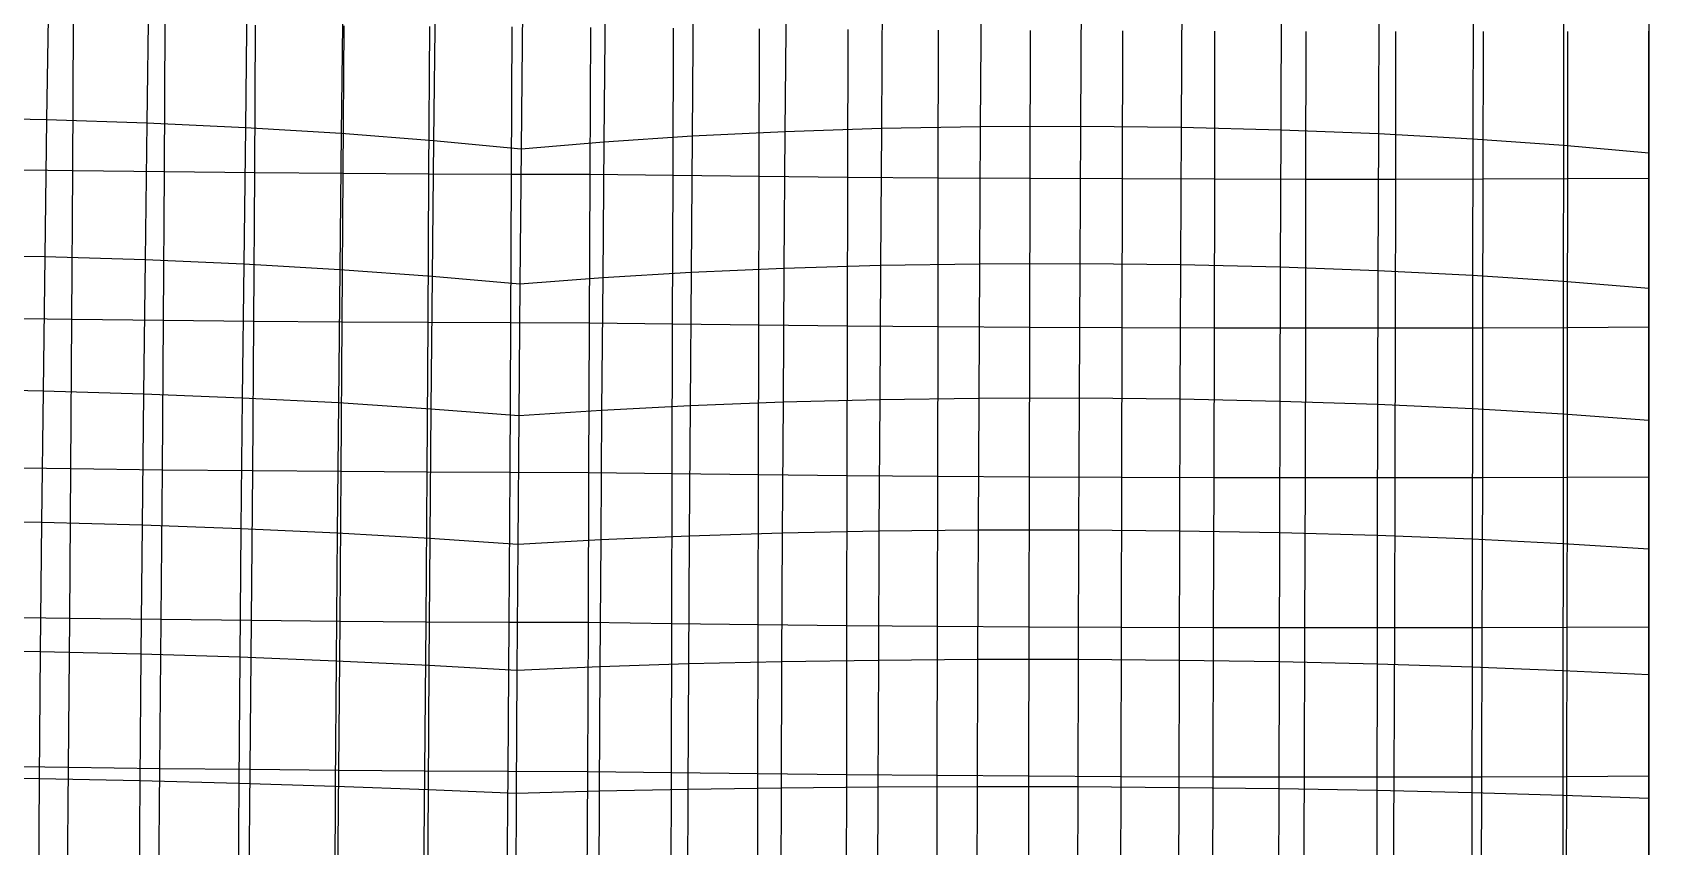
# Model space of a CAD drawing. Extents: x -429 to 429, y -1 to 209.
# Drawn here: x -37.22 to -0.01, y 55.01 to 73.77 of the extents above; entities that cross this region are included whole.
import ezdxf

# ---------------------------------------------------------------- set-up
doc = ezdxf.new("R2010")
doc.units = 0

msp = doc.modelspace()

# ---------------------------------------------------------------- linework, layer by layer
at = {"layer": 'default', "color": 5, "linetype": 'CONTINUOUS'}
for p, q in [((-36.842, 74.982, -23.96), (-36.888, 71.758, -24.41)), ((-34.54, 74.905, -23.759), (-34.583, 71.683, -24.209)), ((-32.274, 74.795, -23.319), (-32.314, 71.577, -23.768)), ((-15.374, 74.827, -24.965), (-15.394, 71.597, -25.417)), ((-13.069, 74.836, -25.14), (-13.086, 71.605, -25.593)), ((-10.757, 74.811, -25.073), (-10.773, 71.581, -25.525)), ((-30.068, 74.653, -22.644), (-30.105, 71.441, -23.092)), ((-27.947, 74.481, -21.741), (-27.981, 71.276, -22.188)), ((-24.033, 74.452, -21.925), (-24.061, 71.247, -22.372)), ((-22.002, 74.595, -23.021), (-22.029, 71.381, -23.47)), ((-19.866, 74.706, -23.9), (-19.891, 71.485, -24.35)), ((-17.649, 74.783, -24.55), (-17.671, 71.557, -25.002)), ((-8.467, 74.751, -24.765), (-8.479, 71.523, -25.217)), ((-6.221, 74.657, -24.219), (-6.231, 71.435, -24.67)), ((-4.047, 74.532, -23.441), (-4.054, 71.315, -23.891)), ((-25.935, 74.28, -20.622), (-25.966, 71.085, -21.067)), ((-25.935, 74.28, -20.622), (-25.966, 71.085, -21.067)), ((-1.969, 74.374, -22.44), (-1.972, 71.166, -22.888)), ((-0.008, 74.188, -21.227), (-0.008, 70.99, -21.674)), ((-39.202, 71.8, -24.369), (-36.888, 71.758, -24.41)), ((-36.888, 71.758, -24.41), (-36.931, 68.602, -24.819)), ((-36.888, 71.758, -24.41), (-34.583, 71.683, -24.209)), ((-34.583, 71.683, -24.209), (-34.624, 68.531, -24.618)), ((-34.583, 71.683, -24.209), (-32.314, 71.577, -23.768)), ((-32.314, 71.577, -23.768), (-32.351, 68.431, -24.176)), ((-32.314, 71.577, -23.768), (-30.105, 71.441, -23.092)), ((-22.029, 71.381, -23.47), (-19.891, 71.485, -24.35)), ((-19.891, 71.485, -24.35), (-19.914, 68.335, -24.759)), ((-19.891, 71.485, -24.35), (-17.671, 71.557, -25.002)), ((-17.671, 71.557, -25.002), (-17.692, 68.401, -25.412)), ((-17.671, 71.557, -25.002), (-15.394, 71.597, -25.417)), ((-15.394, 71.597, -25.417), (-15.413, 68.436, -25.828)), ((-15.394, 71.597, -25.417), (-13.086, 71.605, -25.593)), ((-13.086, 71.605, -25.593), (-13.103, 68.443, -26.004)), ((-13.086, 71.605, -25.593), (-10.773, 71.581, -25.525)), ((-10.773, 71.581, -25.525), (-10.787, 68.419, -25.936)), ((-10.773, 71.581, -25.525), (-8.479, 71.523, -25.217)), ((-8.479, 71.523, -25.217), (-8.49, 68.366, -25.627)), ((-8.479, 71.523, -25.217), (-6.231, 71.435, -24.67)), ((-30.105, 71.441, -23.092), (-30.139, 68.303, -23.498)), ((-30.105, 71.441, -23.092), (-27.981, 71.276, -22.188)), ((-27.981, 71.276, -22.188), (-28.012, 68.15, -22.593)), ((-27.981, 71.276, -22.188), (-25.966, 71.085, -21.067)), ((-25.966, 71.085, -21.067), (-25.994, 67.972, -21.469)), ((-25.966, 71.085, -21.067), (-25.994, 67.972, -21.469)), ((-25.966, 71.085, -21.067), (-24.061, 71.247, -22.372)), ((-24.061, 71.247, -22.372), (-24.088, 68.12, -22.777)), ((-24.061, 71.247, -22.372), (-22.029, 71.381, -23.47)), ((-22.029, 71.381, -23.47), (-22.054, 68.241, -23.877)), ((-6.231, 71.435, -24.67), (-6.24, 68.284, -25.079)), ((-6.231, 71.435, -24.67), (-4.054, 71.315, -23.891)), ((-4.054, 71.315, -23.891), (-4.06, 68.174, -24.298)), ((-4.054, 71.315, -23.891), (-1.972, 71.166, -22.888)), ((-1.972, 71.166, -22.888), (-1.975, 68.037, -23.294)), ((-1.972, 71.166, -22.888), (-0.008, 70.99, -21.674)), ((-0.008, 70.99, -21.674), (-0.008, 67.874, -22.077)), ((-39.247, 68.644, -24.778), (-36.931, 68.602, -24.819)), ((-36.931, 68.602, -24.819), (-36.97, 65.512, -25.178)), ((-36.931, 68.602, -24.819), (-34.624, 68.531, -24.618)), ((-34.624, 68.531, -24.618), (-34.66, 65.445, -24.976)), ((-34.624, 68.531, -24.618), (-32.351, 68.431, -24.176)), ((-32.351, 68.431, -24.176), (-32.385, 65.353, -24.533)), ((-32.351, 68.431, -24.176), (-30.139, 68.303, -23.498)), ((-30.139, 68.303, -23.498), (-30.171, 65.238, -23.854)), ((-30.139, 68.303, -23.498), (-28.012, 68.15, -22.593)), ((-28.012, 68.15, -22.593), (-28.041, 65.099, -22.946)), ((-28.012, 68.15, -22.593), (-25.994, 67.972, -21.469)), ((-25.994, 67.972, -21.469), (-24.088, 68.12, -22.777)), ((-24.088, 68.12, -22.777), (-24.112, 65.068, -23.131)), ((-24.088, 68.12, -22.777), (-22.054, 68.241, -23.877)), ((-22.054, 68.241, -23.877), (-22.076, 65.174, -24.234)), ((-22.054, 68.241, -23.877), (-19.914, 68.335, -24.759)), ((-19.914, 68.335, -24.759), (-19.934, 65.255, -25.117)), ((-19.914, 68.335, -24.759), (-17.692, 68.401, -25.412)), ((-17.692, 68.401, -25.412), (-17.711, 65.311, -25.771)), ((-17.692, 68.401, -25.412), (-15.413, 68.436, -25.828)), ((-15.413, 68.436, -25.828), (-15.43, 65.341, -26.188)), ((-15.413, 68.436, -25.828), (-13.103, 68.443, -26.004)), ((-13.103, 68.443, -26.004), (-13.118, 65.346, -26.364)), ((-13.103, 68.443, -26.004), (-10.787, 68.419, -25.936)), ((-10.787, 68.419, -25.936), (-10.799, 65.324, -26.296)), ((-10.787, 68.419, -25.936), (-8.49, 68.366, -25.627)), ((-8.49, 68.366, -25.627), (-8.501, 65.275, -25.986)), ((-8.49, 68.366, -25.627), (-6.24, 68.284, -25.079)), ((-6.24, 68.284, -25.079), (-6.248, 65.202, -25.437)), ((-6.24, 68.284, -25.079), (-4.06, 68.174, -24.298)), ((-4.06, 68.174, -24.298), (-4.065, 65.104, -24.655)), ((-4.06, 68.174, -24.298), (-1.975, 68.037, -23.294)), ((-25.994, 67.972, -21.469), (-26.019, 64.939, -21.82)), ((-25.994, 67.972, -21.469), (-26.019, 64.939, -21.82)), ((-1.975, 68.037, -23.294), (-1.978, 64.982, -23.648)), ((-1.975, 68.037, -23.294), (-0.008, 67.874, -22.077)), ((-0.008, 67.874, -22.077), (-0.008, 64.838, -22.429)), ((-39.288, 65.553, -25.137), (-36.97, 65.512, -25.178)), ((-36.97, 65.512, -25.178), (-37.005, 62.483, -25.48)), ((-36.97, 65.512, -25.178), (-34.66, 65.445, -24.976)), ((-34.66, 65.445, -24.976), (-34.693, 62.422, -25.277)), ((-34.66, 65.445, -24.976), (-32.385, 65.353, -24.533)), ((-32.385, 65.353, -24.533), (-32.416, 62.34, -24.833)), ((-32.385, 65.353, -24.533), (-30.171, 65.238, -23.854)), ((-30.171, 65.238, -23.854), (-30.199, 62.237, -24.153)), ((-30.171, 65.238, -23.854), (-28.041, 65.099, -22.946)), ((-24.112, 65.068, -23.131), (-22.076, 65.174, -24.234)), ((-22.076, 65.174, -24.234), (-22.096, 62.172, -24.533)), ((-22.076, 65.174, -24.234), (-19.934, 65.255, -25.117)), ((-19.934, 65.255, -25.117), (-19.953, 62.238, -25.418)), ((-19.934, 65.255, -25.117), (-17.711, 65.311, -25.771)), ((-17.711, 65.311, -25.771), (-17.727, 62.284, -26.073)), ((-17.711, 65.311, -25.771), (-15.43, 65.341, -26.188)), ((-15.43, 65.341, -26.188), (-15.445, 62.307, -26.491)), ((-15.43, 65.341, -26.188), (-13.118, 65.346, -26.364)), ((-13.118, 65.346, -26.364), (-13.131, 62.309, -26.667)), ((-13.118, 65.346, -26.364), (-10.799, 65.324, -26.296)), ((-10.799, 65.324, -26.296), (-10.81, 62.289, -26.599)), ((-10.799, 65.324, -26.296), (-8.501, 65.275, -25.986)), ((-8.501, 65.275, -25.986), (-8.51, 62.247, -26.289)), ((-8.501, 65.275, -25.986), (-6.248, 65.202, -25.437)), ((-6.248, 65.202, -25.437), (-6.255, 62.184, -25.738)), ((-6.248, 65.202, -25.437), (-4.065, 65.104, -24.655)), ((-28.041, 65.099, -22.946), (-28.066, 62.117, -23.243)), ((-28.041, 65.099, -22.946), (-26.019, 64.939, -21.82)), ((-26.019, 64.939, -21.82), (-26.042, 61.978, -22.114)), ((-26.019, 64.939, -21.82), (-26.042, 61.978, -22.114)), ((-26.019, 64.939, -21.82), (-24.112, 65.068, -23.131)), ((-24.112, 65.068, -23.131), (-24.133, 62.085, -23.427)), ((-4.065, 65.104, -24.655), (-4.07, 62.1, -24.954)), ((-4.065, 65.104, -24.655), (-1.978, 64.982, -23.648)), ((-1.978, 64.982, -23.648), (-1.98, 61.996, -23.945)), ((-1.978, 64.982, -23.648), (-0.008, 64.838, -22.429)), ((-0.008, 64.838, -22.429), (-0.008, 61.874, -22.723)), ((-39.325, 62.522, -25.439), (-37.005, 62.483, -25.48)), ((-37.005, 62.483, -25.48), (-37.035, 59.509, -25.72)), ((-37.005, 62.483, -25.48), (-34.693, 62.422, -25.277)), ((-34.693, 62.422, -25.277), (-34.721, 59.454, -25.517)), ((-34.693, 62.422, -25.277), (-32.416, 62.34, -24.833)), ((-32.416, 62.34, -24.833), (-32.442, 59.383, -25.072)), ((-32.416, 62.34, -24.833), (-30.199, 62.237, -24.153)), ((-30.199, 62.237, -24.153), (-30.223, 59.297, -24.39)), ((-30.199, 62.237, -24.153), (-28.066, 62.117, -23.243)), ((-24.133, 62.085, -23.427), (-22.096, 62.172, -24.533)), ((-22.096, 62.172, -24.533), (-22.113, 59.229, -24.77)), ((-22.096, 62.172, -24.533), (-19.953, 62.238, -25.418)), ((-19.953, 62.238, -25.418), (-19.969, 59.279, -25.657)), ((-19.953, 62.238, -25.418), (-17.727, 62.284, -26.073)), ((-17.727, 62.284, -26.073), (-17.742, 59.312, -26.313)), ((-17.727, 62.284, -26.073), (-15.445, 62.307, -26.491)), ((-15.445, 62.307, -26.491), (-15.458, 59.329, -26.732)), ((-15.445, 62.307, -26.491), (-13.131, 62.309, -26.667)), ((-13.131, 62.309, -26.667), (-13.142, 59.328, -26.909)), ((-13.131, 62.309, -26.667), (-10.81, 62.289, -26.599)), ((-10.81, 62.289, -26.599), (-10.82, 59.31, -26.841)), ((-10.81, 62.289, -26.599), (-8.51, 62.247, -26.289)), ((-8.51, 62.247, -26.289), (-8.518, 59.275, -26.529)), ((-8.51, 62.247, -26.289), (-6.255, 62.184, -25.738)), ((-6.255, 62.184, -25.738), (-6.261, 59.223, -25.978)), ((-6.255, 62.184, -25.738), (-4.07, 62.1, -24.954)), ((-28.066, 62.117, -23.243), (-28.088, 59.196, -23.478)), ((-28.066, 62.117, -23.243), (-26.042, 61.978, -22.114)), ((-26.042, 61.978, -22.114), (-26.062, 59.082, -22.347)), ((-26.042, 61.978, -22.114), (-26.062, 59.082, -22.347)), ((-26.042, 61.978, -22.114), (-24.133, 62.085, -23.427)), ((-24.133, 62.085, -23.427), (-24.152, 59.163, -23.663)), ((-4.07, 62.1, -24.954), (-4.074, 59.155, -25.192)), ((-4.07, 62.1, -24.954), (-1.98, 61.996, -23.945)), ((-1.98, 61.996, -23.945), (-1.982, 59.072, -24.181)), ((-1.98, 61.996, -23.945), (-0.008, 61.874, -22.723)), ((-0.008, 61.874, -22.723), (-0.008, 58.975, -22.957)), ((-39.357, 59.546, -25.679), (-37.035, 59.509, -25.72)), ((-37.035, 59.509, -25.72), (-37.06, 56.584, -25.895)), ((-37.035, 59.509, -25.72), (-34.721, 59.454, -25.517)), ((-34.721, 59.454, -25.517), (-34.745, 56.537, -25.692)), ((-34.721, 59.454, -25.517), (-32.442, 59.383, -25.072)), ((-32.442, 59.383, -25.072), (-32.465, 56.478, -25.246)), ((-32.442, 59.383, -25.072), (-30.223, 59.297, -24.39)), ((-30.223, 59.297, -24.39), (-30.244, 56.409, -24.563)), ((-30.223, 59.297, -24.39), (-28.088, 59.196, -23.478)), ((-28.088, 59.196, -23.478), (-28.107, 56.33, -23.649)), ((-28.088, 59.196, -23.478), (-26.062, 59.082, -22.347)), ((-24.152, 59.163, -23.663), (-22.113, 59.229, -24.77)), ((-22.113, 59.229, -24.77), (-22.128, 56.34, -24.943)), ((-22.113, 59.229, -24.77), (-19.969, 59.279, -25.657)), ((-19.969, 59.279, -25.657), (-19.982, 56.371, -25.831)), ((-19.969, 59.279, -25.657), (-17.742, 59.312, -26.313)), ((-17.742, 59.312, -26.313), (-17.754, 56.391, -26.489)), ((-17.742, 59.312, -26.313), (-15.458, 59.329, -26.732)), ((-15.458, 59.329, -26.732), (-15.469, 56.4, -26.908)), ((-15.458, 59.329, -26.732), (-13.142, 59.328, -26.909)), ((-13.142, 59.328, -26.909), (-13.151, 56.396, -27.085)), ((-13.142, 59.328, -26.909), (-10.82, 59.31, -26.841)), ((-10.82, 59.31, -26.841), (-10.828, 56.38, -27.017)), ((-10.82, 59.31, -26.841), (-8.518, 59.275, -26.529)), ((-8.518, 59.275, -26.529), (-8.524, 56.353, -26.705)), ((-8.518, 59.275, -26.529), (-6.261, 59.223, -25.978)), ((-6.261, 59.223, -25.978), (-6.266, 56.314, -26.152)), ((-6.261, 59.223, -25.978), (-4.074, 59.155, -25.192)), ((-26.062, 59.082, -22.347), (-26.079, 56.243, -22.517)), ((-26.062, 59.082, -22.347), (-26.079, 56.243, -22.517)), ((-26.062, 59.082, -22.347), (-24.152, 59.163, -23.663)), ((-24.152, 59.163, -23.663), (-24.168, 56.297, -23.834)), ((-4.074, 59.155, -25.192), (-4.077, 56.264, -25.366)), ((-4.074, 59.155, -25.192), (-1.982, 59.072, -24.181)), ((-1.982, 59.072, -24.181), (-1.984, 56.204, -24.353)), ((-1.982, 59.072, -24.181), (-0.008, 58.975, -22.957)), ((-0.008, 58.975, -22.957), (-0.008, 56.134, -23.126)), ((-39.384, 56.62, -25.854), (-37.06, 56.584, -25.895)), ((-37.06, 56.584, -25.895), (-37.082, 53.706, -26.003)), ((-37.06, 56.584, -25.895), (-34.745, 56.537, -25.692)), ((-34.745, 56.537, -25.692), (-34.765, 53.666, -25.799)), ((-34.745, 56.537, -25.692), (-32.465, 56.478, -25.246)), ((-32.465, 56.478, -25.246), (-32.483, 53.621, -25.353)), ((-32.465, 56.478, -25.246), (-30.244, 56.409, -24.563)), ((-30.244, 56.409, -24.563), (-30.261, 53.571, -24.669)), ((-30.244, 56.409, -24.563), (-28.107, 56.33, -23.649)), ((-28.107, 56.33, -23.649), (-28.123, 53.516, -23.754)), ((-28.107, 56.33, -23.649), (-26.079, 56.243, -22.517)), ((-26.079, 56.243, -22.517), (-26.093, 53.457, -22.62)), ((-26.079, 56.243, -22.517), (-26.093, 53.457, -22.62)), ((-26.079, 56.243, -22.517), (-24.168, 56.297, -23.834)), ((-24.168, 56.297, -23.834), (-24.181, 53.482, -23.939)), ((-24.168, 56.297, -23.834), (-22.128, 56.34, -24.943)), ((-22.128, 56.34, -24.943), (-22.14, 53.5, -25.049)), ((-22.128, 56.34, -24.943), (-19.982, 56.371, -25.831)), ((-19.982, 56.371, -25.831), (-19.993, 53.512, -25.939)), ((-19.982, 56.371, -25.831), (-17.754, 56.391, -26.489)), ((-17.754, 56.391, -26.489), (-17.764, 53.517, -26.597)), ((-17.754, 56.391, -26.489), (-15.469, 56.4, -26.908)), ((-15.469, 56.4, -26.908), (-15.478, 53.517, -27.016)), ((-15.469, 56.4, -26.908), (-13.151, 56.396, -27.085)), ((-13.151, 56.396, -27.085), (-13.159, 53.51, -27.193)), ((-13.151, 56.396, -27.085), (-10.828, 56.38, -27.017)), ((-10.828, 56.38, -27.017), (-10.835, 53.497, -27.125)), ((-10.828, 56.38, -27.017), (-8.524, 56.353, -26.705)), ((-8.524, 56.353, -26.705), (-8.53, 53.478, -26.813)), ((-8.524, 56.353, -26.705), (-6.266, 56.314, -26.152)), ((-6.266, 56.314, -26.152), (-6.27, 53.453, -26.26)), ((-6.266, 56.314, -26.152), (-4.077, 56.264, -25.366)), ((-4.077, 56.264, -25.366), (-4.08, 53.422, -25.472)), ((-4.077, 56.264, -25.366), (-1.984, 56.204, -24.353)), ((-1.984, 56.204, -24.353), (-1.985, 53.386, -24.458)), ((-1.984, 56.204, -24.353), (-0.008, 56.134, -23.126)), ((-0.008, 56.134, -23.126), (-0.008, 53.345, -23.23))]:
    msp.add_line(p, q, dxfattribs=at)
at = {"layer": 'default', "color": 3, "linetype": 'CONTINUOUS'}
for p, q in [((-36.288, 70.582, 18.916), (-36.267, 73.976, 18.99)), ((-34.179, 70.559, 18.684), (-34.158, 73.953, 18.757)), ((-32.099, 70.539, 18.267), (-32.078, 73.933, 18.339)), ((-30.063, 70.523, 17.671), (-30.042, 73.916, 17.739)), ((-28.087, 70.51, 16.9), (-28.067, 73.901, 16.962)), ((-26.185, 70.502, 15.958), (-26.169, 73.889, 16.015)), ((-24.374, 70.496, 14.854), (-24.361, 73.88, 14.904)), ((-24.374, 70.496, 14.854), (-24.361, 73.88, 14.904)), ((-22.468, 70.473, 15.797), (-22.458, 73.862, 15.854)), ((-20.487, 70.452, 16.569), (-20.48, 73.845, 16.633)), ((-18.446, 70.434, 17.166), (-18.44, 73.83, 17.234)), ((-16.361, 70.418, 17.581), (-16.355, 73.817, 17.653)), ((-14.247, 70.406, 17.813), (-14.241, 73.806, 17.887)), ((-12.121, 70.396, 17.86), (-12.115, 73.797, 17.934)), ((-9.999, 70.39, 17.72), (-9.992, 73.79, 17.794)), ((-7.897, 70.387, 17.395), (-7.89, 73.786, 17.467)), ((-5.831, 70.387, 16.888), (-5.825, 73.784, 16.956)), ((-3.818, 70.39, 16.202), (-3.813, 73.785, 16.266)), ((-1.872, 70.396, 15.344), (-1.869, 73.787, 15.401)), ((-0.008, 70.405, 14.318), (-0.008, 73.793, 14.368)), ((-38.409, 70.608, 18.964), (-36.288, 70.582, 18.916)), ((-36.309, 67.161, 18.829), (-36.288, 70.582, 18.916)), ((-36.288, 70.582, 18.916), (-34.179, 70.559, 18.684)), ((-34.201, 67.137, 18.597), (-34.179, 70.559, 18.684)), ((-34.179, 70.559, 18.684), (-32.099, 70.539, 18.267)), ((-32.12, 67.117, 18.183), (-32.099, 70.539, 18.267)), ((-32.099, 70.539, 18.267), (-30.063, 70.523, 17.671)), ((-30.084, 67.101, 17.59), (-30.063, 70.523, 17.671)), ((-30.063, 70.523, 17.671), (-28.087, 70.51, 16.9)), ((-28.106, 67.089, 16.823), (-28.087, 70.51, 16.9)), ((-28.087, 70.51, 16.9), (-26.185, 70.502, 15.958)), ((-26.203, 67.081, 15.888), (-26.185, 70.502, 15.958)), ((-26.185, 70.502, 15.958), (-24.374, 70.496, 14.854)), ((-24.388, 67.077, 14.791), (-24.374, 70.496, 14.854)), ((-24.388, 67.077, 14.791), (-24.374, 70.496, 14.854)), ((-24.374, 70.496, 14.854), (-22.468, 70.473, 15.797)), ((-22.479, 67.051, 15.727), (-22.468, 70.473, 15.797)), ((-22.468, 70.473, 15.797), (-20.487, 70.452, 16.569)), ((-20.495, 67.028, 16.493), (-20.487, 70.452, 16.569)), ((-20.487, 70.452, 16.569), (-18.446, 70.434, 17.166)), ((-18.453, 67.008, 17.084), (-18.446, 70.434, 17.166)), ((-18.446, 70.434, 17.166), (-16.361, 70.418, 17.581)), ((-16.367, 66.992, 17.496), (-16.361, 70.418, 17.581)), ((-16.361, 70.418, 17.581), (-14.247, 70.406, 17.813)), ((-14.253, 66.978, 17.726), (-14.247, 70.406, 17.813)), ((-14.247, 70.406, 17.813), (-12.121, 70.396, 17.86)), ((-12.127, 66.968, 17.771), (-12.121, 70.396, 17.86)), ((-12.121, 70.396, 17.86), (-9.999, 70.39, 17.72)), ((-10.005, 66.962, 17.632), (-9.999, 70.39, 17.72)), ((-9.999, 70.39, 17.72), (-7.897, 70.387, 17.395)), ((-7.903, 66.959, 17.31), (-7.897, 70.387, 17.395)), ((-7.897, 70.387, 17.395), (-5.831, 70.387, 16.888)), ((-5.837, 66.96, 16.807), (-5.831, 70.387, 16.888)), ((-5.831, 70.387, 16.888), (-3.818, 70.39, 16.202)), ((-3.823, 66.964, 16.126), (-3.818, 70.39, 16.202)), ((-3.818, 70.39, 16.202), (-1.872, 70.396, 15.344)), ((-1.875, 66.972, 15.273), (-1.872, 70.396, 15.344)), ((-1.872, 70.396, 15.344), (-0.008, 70.405, 14.318)), ((-0.008, 66.983, 14.255), (-0.008, 70.405, 14.318)), ((-38.43, 67.188, 18.877), (-36.309, 67.161, 18.829)), ((-36.332, 63.72, 18.737), (-36.309, 67.161, 18.829)), ((-36.309, 67.161, 18.829), (-34.201, 67.137, 18.597)), ((-34.223, 63.695, 18.506), (-34.201, 67.137, 18.597)), ((-34.201, 67.137, 18.597), (-32.12, 67.117, 18.183)), ((-32.143, 63.675, 18.094), (-32.12, 67.117, 18.183)), ((-32.12, 67.117, 18.183), (-30.084, 67.101, 17.59)), ((-30.106, 63.658, 17.505), (-30.084, 67.101, 17.59)), ((-30.084, 67.101, 17.59), (-28.106, 67.089, 16.823)), ((-28.127, 63.645, 16.744), (-28.106, 67.089, 16.823)), ((-28.106, 67.089, 16.823), (-26.203, 67.081, 15.888)), ((-26.221, 63.636, 15.814), (-26.203, 67.081, 15.888)), ((-26.203, 67.081, 15.888), (-24.388, 67.077, 14.791)), ((-24.403, 63.632, 14.724), (-24.388, 67.077, 14.791)), ((-24.403, 63.632, 14.724), (-24.388, 67.077, 14.791)), ((-24.388, 67.077, 14.791), (-22.479, 67.051, 15.727)), ((-22.49, 63.606, 15.652), (-22.479, 67.051, 15.727)), ((-22.479, 67.051, 15.727), (-20.495, 67.028, 16.493)), ((-20.504, 63.582, 16.412), (-20.495, 67.028, 16.493)), ((-20.495, 67.028, 16.493), (-18.453, 67.008, 17.084)), ((-18.46, 63.562, 16.999), (-18.453, 67.008, 17.084)), ((-18.453, 67.008, 17.084), (-16.367, 66.992, 17.496)), ((-16.373, 63.545, 17.407), (-16.367, 66.992, 17.496)), ((-16.367, 66.992, 17.496), (-14.253, 66.978, 17.726)), ((-14.26, 63.531, 17.635), (-14.253, 66.978, 17.726)), ((-14.253, 66.978, 17.726), (-12.127, 66.968, 17.771)), ((-1.875, 66.972, 15.273), (-0.008, 66.983, 14.255)), ((-0.008, 63.534, 14.188), (-0.008, 66.983, 14.255)), ((-12.134, 63.521, 17.679), (-12.127, 66.968, 17.771)), ((-12.127, 66.968, 17.771), (-10.005, 66.962, 17.632)), ((-10.012, 63.514, 17.541), (-10.005, 66.962, 17.632)), ((-10.005, 66.962, 17.632), (-7.903, 66.959, 17.31)), ((-7.911, 63.511, 17.221), (-7.903, 66.959, 17.31)), ((-7.903, 66.959, 17.31), (-5.837, 66.96, 16.807)), ((-5.844, 63.511, 16.721), (-5.837, 66.96, 16.807)), ((-5.837, 66.96, 16.807), (-3.823, 66.964, 16.126)), ((-3.828, 63.515, 16.045), (-3.823, 66.964, 16.126)), ((-3.823, 66.964, 16.126), (-1.875, 66.972, 15.273)), ((-1.878, 63.523, 15.199), (-1.875, 66.972, 15.273)), ((-38.453, 63.748, 18.786), (-36.332, 63.72, 18.737)), ((-36.357, 60.274, 18.624), (-36.332, 63.72, 18.737)), ((-36.332, 63.72, 18.737), (-34.223, 63.695, 18.506)), ((-34.25, 60.249, 18.395), (-34.223, 63.695, 18.506)), ((-34.223, 63.695, 18.506), (-32.143, 63.675, 18.094)), ((-32.17, 60.227, 17.987), (-32.143, 63.675, 18.094)), ((-32.143, 63.675, 18.094), (-30.106, 63.658, 17.505)), ((-30.133, 60.209, 17.405), (-30.106, 63.658, 17.505)), ((-30.106, 63.658, 17.505), (-28.127, 63.645, 16.744)), ((-28.152, 60.195, 16.653), (-28.127, 63.645, 16.744)), ((-28.127, 63.645, 16.744), (-26.221, 63.636, 15.814)), ((-26.242, 60.185, 15.735), (-26.221, 63.636, 15.814)), ((-26.221, 63.636, 15.814), (-24.403, 63.632, 14.724)), ((-24.417, 60.18, 14.659), (-24.403, 63.632, 14.724)), ((-24.417, 60.18, 14.659), (-24.403, 63.632, 14.724)), ((-24.403, 63.632, 14.724), (-22.49, 63.606, 15.652)), ((-22.499, 60.153, 15.573), (-22.49, 63.606, 15.652)), ((-22.49, 63.606, 15.652), (-20.504, 63.582, 16.412)), ((-20.51, 60.13, 16.321), (-20.504, 63.582, 16.412)), ((-20.504, 63.582, 16.412), (-18.46, 63.562, 16.999)), ((-18.466, 60.11, 16.898), (-18.46, 63.562, 16.999)), ((-18.46, 63.562, 16.999), (-16.373, 63.545, 17.407)), ((-16.38, 60.093, 17.299), (-16.373, 63.545, 17.407)), ((-16.373, 63.545, 17.407), (-14.26, 63.531, 17.635)), ((-14.267, 60.079, 17.522), (-14.26, 63.531, 17.635)), ((-14.26, 63.531, 17.635), (-12.134, 63.521, 17.679)), ((-12.143, 60.068, 17.566), (-12.134, 63.521, 17.679)), ((-12.134, 63.521, 17.679), (-10.012, 63.514, 17.541)), ((-10.023, 60.061, 17.429), (-10.012, 63.514, 17.541)), ((-10.012, 63.514, 17.541), (-7.911, 63.511, 17.221)), ((-7.922, 60.058, 17.113), (-7.911, 63.511, 17.221)), ((-7.911, 63.511, 17.221), (-5.844, 63.511, 16.721)), ((-5.855, 60.058, 16.62), (-5.844, 63.511, 16.721)), ((-5.844, 63.511, 16.721), (-3.828, 63.515, 16.045)), ((-3.838, 60.061, 15.954), (-3.828, 63.515, 16.045)), ((-3.828, 63.515, 16.045), (-1.878, 63.523, 15.199)), ((-1.884, 60.068, 15.119), (-1.878, 63.523, 15.199)), ((-1.878, 63.523, 15.199), (-0.008, 63.534, 14.188)), ((-0.008, 60.078, 14.122), (-0.008, 63.534, 14.188)), ((-38.476, 60.303, 18.674), (-36.357, 60.274, 18.624)), ((-36.384, 56.844, 18.49), (-36.357, 60.274, 18.624)), ((-36.357, 60.274, 18.624), (-34.25, 60.249, 18.395)), ((-34.28, 56.818, 18.262), (-34.25, 60.249, 18.395)), ((-34.25, 60.249, 18.395), (-32.17, 60.227, 17.987)), ((-32.201, 56.796, 17.861), (-32.17, 60.227, 17.987)), ((-32.17, 60.227, 17.987), (-30.133, 60.209, 17.405)), ((-30.163, 56.777, 17.289), (-30.133, 60.209, 17.405)), ((-30.133, 60.209, 17.405), (-28.152, 60.195, 16.653)), ((-28.18, 56.763, 16.55), (-28.152, 60.195, 16.653)), ((-28.152, 60.195, 16.653), (-26.242, 60.185, 15.735)), ((-26.265, 56.753, 15.649), (-26.242, 60.185, 15.735)), ((-26.242, 60.185, 15.735), (-24.417, 60.18, 14.659)), ((-24.431, 56.747, 14.593), (-24.417, 60.18, 14.659)), ((-24.431, 56.747, 14.593), (-24.417, 60.18, 14.659)), ((-24.417, 60.18, 14.659), (-22.499, 60.153, 15.573)), ((-22.507, 56.72, 15.486), (-22.499, 60.153, 15.573)), ((-22.499, 60.153, 15.573), (-20.51, 60.13, 16.321)), ((-20.515, 56.696, 16.217), (-20.51, 60.13, 16.321)), ((-20.51, 60.13, 16.321), (-18.466, 60.11, 16.898)), ((-18.47, 56.675, 16.78), (-18.466, 60.11, 16.898)), ((-18.466, 60.11, 16.898), (-16.38, 60.093, 17.299)), ((-16.384, 56.657, 17.172), (-16.38, 60.093, 17.299)), ((-16.38, 60.093, 17.299), (-14.267, 60.079, 17.522)), ((-14.274, 56.642, 17.389), (-14.267, 60.079, 17.522)), ((-14.267, 60.079, 17.522), (-12.143, 60.068, 17.566)), ((-12.152, 56.632, 17.43), (-12.143, 60.068, 17.566)), ((-12.143, 60.068, 17.566), (-10.023, 60.061, 17.429)), ((-10.035, 56.624, 17.296), (-10.023, 60.061, 17.429)), ((-10.023, 60.061, 17.429), (-7.922, 60.058, 17.113)), ((-7.935, 56.621, 16.986), (-7.922, 60.058, 17.113)), ((-7.922, 60.058, 17.113), (-5.855, 60.058, 16.62)), ((-5.869, 56.621, 16.503), (-5.855, 60.058, 16.62)), ((-5.855, 60.058, 16.62), (-3.838, 60.061, 15.954)), ((-3.85, 56.624, 15.851), (-3.838, 60.061, 15.954)), ((-3.838, 60.061, 15.954), (-1.884, 60.068, 15.119)), ((-1.892, 56.632, 15.033), (-1.884, 60.068, 15.119)), ((-1.884, 60.068, 15.119), (-0.008, 60.078, 14.122)), ((-0.008, 56.643, 14.056), (-0.008, 60.078, 14.122)), ((-38.501, 56.874, 18.542), (-36.384, 56.844, 18.49)), ((-36.412, 53.455, 18.339), (-36.384, 56.844, 18.49)), ((-36.384, 56.844, 18.49), (-34.28, 56.818, 18.262)), ((-34.311, 53.429, 18.114), (-34.28, 56.818, 18.262)), ((-34.28, 56.818, 18.262), (-32.201, 56.796, 17.861)), ((-32.234, 53.406, 17.72), (-32.201, 56.796, 17.861)), ((-32.201, 56.796, 17.861), (-30.163, 56.777, 17.289)), ((-30.196, 53.388, 17.159), (-30.163, 56.777, 17.289)), ((-30.163, 56.777, 17.289), (-28.18, 56.763, 16.55)), ((-28.21, 53.375, 16.436), (-28.18, 56.763, 16.55)), ((-28.18, 56.763, 16.55), (-26.265, 56.753, 15.649)), ((-26.289, 53.366, 15.554), (-26.265, 56.753, 15.649)), ((-26.265, 56.753, 15.649), (-24.431, 56.747, 14.593)), ((-24.446, 53.362, 14.52), (-24.431, 56.747, 14.593)), ((-24.446, 53.362, 14.52), (-24.431, 56.747, 14.593)), ((-24.431, 56.747, 14.593), (-22.507, 56.72, 15.486)), ((-22.515, 53.332, 15.39), (-22.507, 56.72, 15.486)), ((-22.507, 56.72, 15.486), (-20.515, 56.696, 16.217)), ((-20.519, 53.305, 16.102), (-20.515, 56.696, 16.217)), ((-20.515, 56.696, 16.217), (-18.47, 56.675, 16.78)), ((-18.473, 53.282, 16.649), (-18.47, 56.675, 16.78)), ((-18.47, 56.675, 16.78), (-16.384, 56.657, 17.172)), ((-16.389, 53.263, 17.029), (-16.384, 56.657, 17.172)), ((-16.384, 56.657, 17.172), (-14.274, 56.642, 17.389)), ((-14.281, 53.247, 17.239), (-14.274, 56.642, 17.389)), ((-14.274, 56.642, 17.389), (-12.152, 56.632, 17.43)), ((-12.162, 53.236, 17.279), (-12.152, 56.632, 17.43)), ((-12.152, 56.632, 17.43), (-10.035, 56.624, 17.296)), ((-10.048, 53.229, 17.146), (-10.035, 56.624, 17.296)), ((-10.035, 56.624, 17.296), (-7.935, 56.621, 16.986)), ((-7.951, 53.225, 16.843), (-7.935, 56.621, 16.986)), ((-7.935, 56.621, 16.986), (-5.869, 56.621, 16.503)), ((-5.885, 53.226, 16.372), (-5.869, 56.621, 16.503)), ((-5.869, 56.621, 16.503), (-3.85, 56.624, 15.851)), ((-3.864, 53.232, 15.735), (-3.85, 56.624, 15.851)), ((-3.85, 56.624, 15.851), (-1.892, 56.632, 15.033)), ((-1.901, 53.241, 14.937), (-1.892, 56.632, 15.033)), ((-1.892, 56.632, 15.033), (-0.008, 56.643, 14.056)), ((-0.008, 53.254, 13.983), (-0.008, 56.643, 14.056))]:
    msp.add_line(p, q, dxfattribs=at)

doc.saveas('drawing.dxf')
